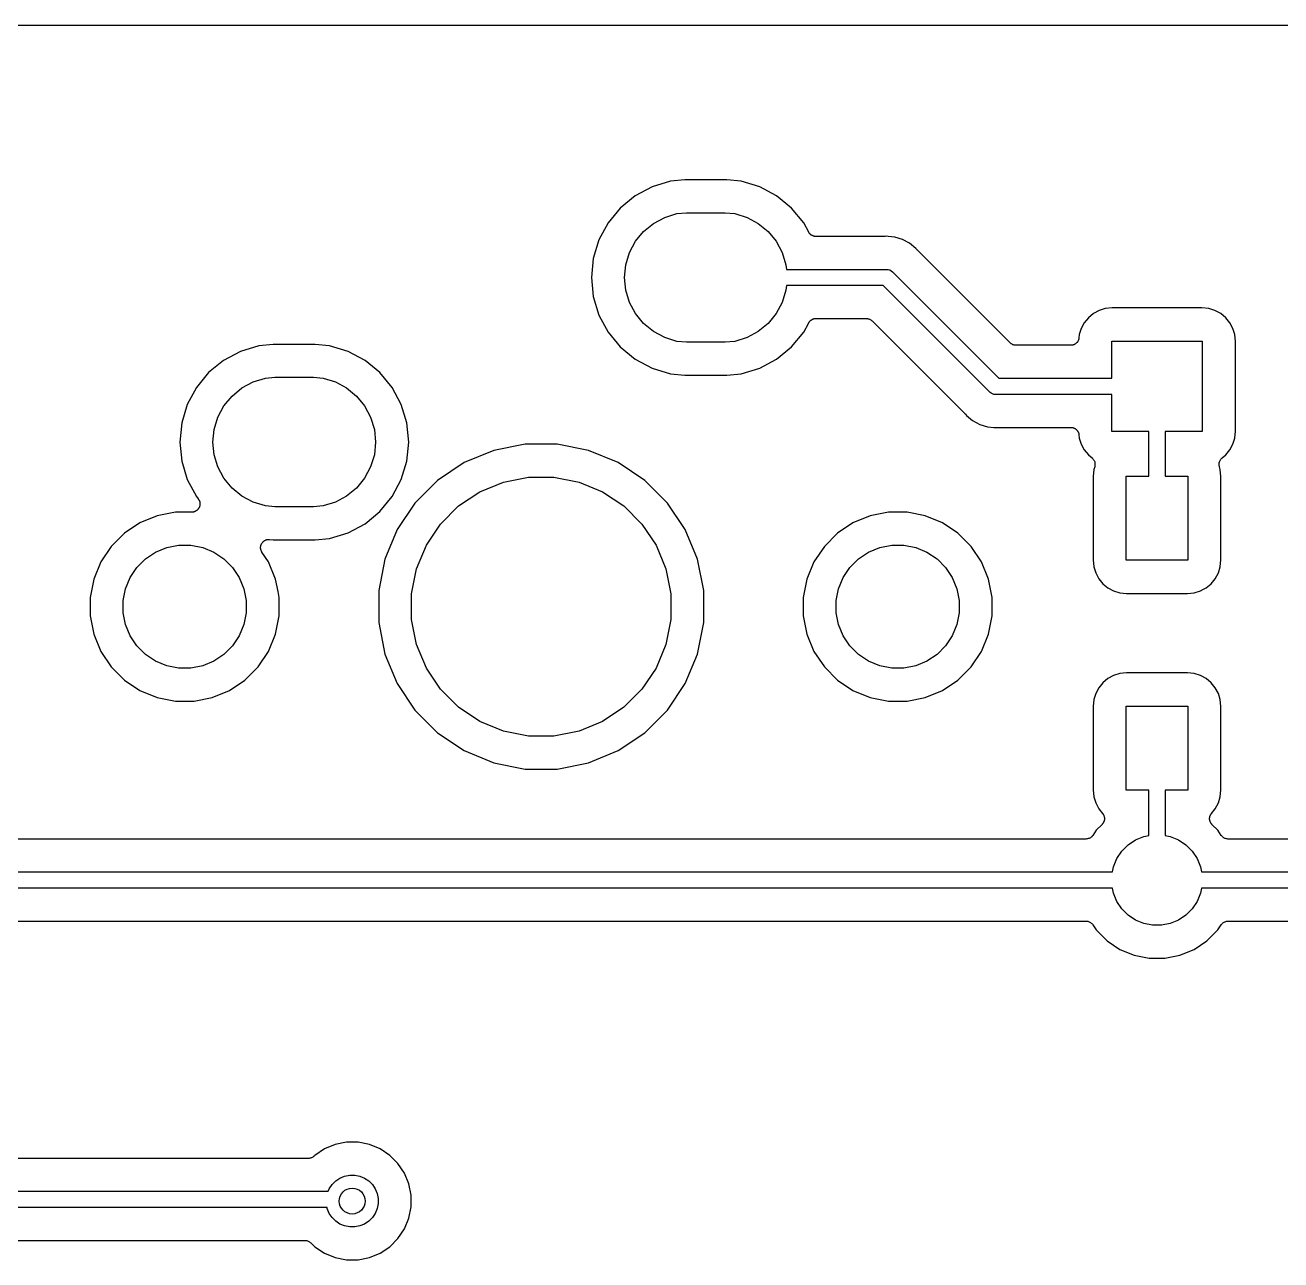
# Model space of a CAD drawing. Extents: x 1.13 to 10.46, y -5.5 to -3.29.
# Drawn here: x 4.166 to 4.929, y -4.04 to -3.29 of the extents above; entities that cross this region are included whole.
import ezdxf

# ---------------------------------------------------------------- set-up
doc = ezdxf.new("R2010")
doc.units = 0
doc.header["$MEASUREMENT"] = 0
doc.layers.add('BLACK', color=7, linetype='CONTINUOUS')

msp = doc.modelspace()

# ---------------------------------------------------------------- linework, layer by layer
at = {"layer": 'BLACK', "linetype": 'CONTINUOUS'}
for p, q in [((1.87715, -3.28967), (5.58921, -3.28955)), ((4.55805, -3.3844), (4.54686, -3.3878)), ((4.56677, -3.38354), (4.55805, -3.3844)), ((4.59229, -3.38354), (4.56677, -3.38354)), ((4.60101, -3.3844), (4.59229, -3.38354)), ((4.6122, -3.3878), (4.60101, -3.3844)), ((4.53654, -3.39331), (4.5275, -3.40073)), ((4.54686, -3.3878), (4.53654, -3.39331)), ((4.62251, -3.39331), (4.6122, -3.3878)), ((4.63155, -3.40073), (4.62251, -3.39331)), ((4.5275, -3.40073), (4.52008, -3.40977)), ((4.63897, -3.40977), (4.63155, -3.40073)), ((4.54771, -3.41002), (4.55455, -3.40636)), ((4.55455, -3.40636), (4.56197, -3.40411)), ((4.56197, -3.40411), (4.56775, -3.40354)), ((4.56775, -3.40354), (4.5913, -3.40354)), ((4.5913, -3.40354), (4.59709, -3.40411)), ((4.59709, -3.40411), (4.60451, -3.40636)), ((4.60451, -3.40636), (4.61135, -3.41002)), ((4.52008, -3.40977), (4.51457, -3.42008)), ((4.53679, -3.42093), (4.54171, -3.41494)), ((4.54171, -3.41494), (4.54771, -3.41002)), ((4.61135, -3.41002), (4.61734, -3.41494)), ((4.61734, -3.41494), (4.62226, -3.42093)), ((4.64196, -3.41535), (4.63897, -3.40977)), ((4.64208, -3.41553), (4.64196, -3.41535)), ((4.64218, -3.41573), (4.64208, -3.41553)), ((4.64235, -3.41594), (4.64218, -3.41573)), ((4.6425, -3.41616), (4.64235, -3.41594)), ((4.64265, -3.41632), (4.6425, -3.41616)), ((4.64279, -3.41649), (4.64265, -3.41632)), ((4.643, -3.41666), (4.64279, -3.41649)), ((4.64319, -3.41685), (4.643, -3.41666)), ((4.64337, -3.41698), (4.64319, -3.41685)), ((4.64354, -3.41712), (4.64337, -3.41698)), ((4.51457, -3.42008), (4.51117, -3.43127)), ((4.53314, -3.42777), (4.53679, -3.42093)), ((4.62226, -3.42093), (4.62592, -3.42777)), ((4.64377, -3.41725), (4.64354, -3.41712)), ((4.644, -3.4174), (4.64377, -3.41725)), ((4.6442, -3.41748), (4.644, -3.4174)), ((4.6444, -3.41759), (4.6442, -3.41748)), ((4.64465, -3.41767), (4.6444, -3.41759)), ((4.6449, -3.41777), (4.64465, -3.41767)), ((4.64511, -3.41782), (4.6449, -3.41777)), ((4.64533, -3.41788), (4.64511, -3.41782)), ((4.64559, -3.41791), (4.64533, -3.41788)), ((4.64585, -3.41797), (4.64559, -3.41791)), ((4.64608, -3.41797), (4.64585, -3.41797)), ((4.6463, -3.41799), (4.64608, -3.41797)), ((4.64637, -3.41799), (4.6463, -3.41799)), ((4.68786, -3.41799), (4.64637, -3.41799)), ((4.68807, -3.41797), (4.68786, -3.41799)), ((4.68828, -3.41797), (4.68807, -3.41797)), ((4.68835, -3.41797), (4.68828, -3.41797)), ((4.68933, -3.41787), (4.68835, -3.41797)), ((4.69031, -3.41797), (4.68933, -3.41787)), ((4.69421, -3.41835), (4.69031, -3.41797)), ((4.69031, -3.41797), (4.69031, -3.41797)), ((4.69891, -3.41978), (4.69421, -3.41835)), ((4.70324, -3.42209), (4.69891, -3.41978)), ((4.70703, -3.42521), (4.70324, -3.42209)), ((4.51117, -3.43127), (4.51003, -3.44291)), ((4.53088, -3.4352), (4.53314, -3.42777)), ((4.62592, -3.42777), (4.62817, -3.4352)), ((4.70766, -3.42597), (4.70703, -3.42521)), ((4.70781, -3.42612), (4.70766, -3.42597)), ((4.70794, -3.42628), (4.70781, -3.42612)), ((4.70799, -3.42633), (4.70794, -3.42628)), ((4.7281, -3.44645), (4.70799, -3.42633)), ((4.53012, -3.44291), (4.53088, -3.4352)), ((4.62817, -3.4352), (4.62845, -3.43799)), ((4.62845, -3.43799), (4.68909, -3.43799)), ((4.68909, -3.43799), (4.68933, -3.43797)), ((4.68933, -3.43797), (4.68957, -3.43799)), ((4.68957, -3.43799), (4.68957, -3.43799)), ((4.68957, -3.43799), (4.69029, -3.43806)), ((4.69029, -3.43806), (4.69122, -3.43834)), ((4.69122, -3.43834), (4.69207, -3.4388)), ((4.69207, -3.4388), (4.69282, -3.43942)), ((4.69282, -3.43942), (4.69298, -3.4396)), ((4.69298, -3.4396), (4.75751, -3.50413)), ((4.51003, -3.44291), (4.51117, -3.45455)), ((4.53088, -3.45063), (4.53012, -3.44291)), ((4.72811, -3.44645), (4.7281, -3.44645)), ((4.76433, -3.48267), (4.72811, -3.44645)), ((4.51117, -3.45455), (4.51457, -3.46574)), ((4.53314, -3.45805), (4.53088, -3.45063)), ((4.62817, -3.45063), (4.62592, -3.45805)), ((4.62845, -3.44783), (4.62817, -3.45063)), ((4.68729, -3.44783), (4.62845, -3.44783)), ((4.75182, -3.51236), (4.68729, -3.44783)), ((4.53679, -3.46489), (4.53314, -3.45805)), ((4.62592, -3.45805), (4.62226, -3.46489)), ((4.82212, -3.46184), (4.81835, -3.46299)), ((4.82629, -3.46143), (4.82212, -3.46184)), ((4.8808, -3.46143), (4.82629, -3.46143)), ((4.88496, -3.46184), (4.8808, -3.46143)), ((4.88873, -3.46299), (4.88496, -3.46184)), ((4.51457, -3.46574), (4.52008, -3.47606)), ((4.54171, -3.47089), (4.53679, -3.46489)), ((4.62226, -3.46489), (4.61734, -3.47089)), ((4.64199, -3.47042), (4.64211, -3.47023)), ((4.64211, -3.47023), (4.64222, -3.47004)), ((4.64222, -3.47004), (4.64239, -3.46983)), ((4.64239, -3.46983), (4.64254, -3.46961)), ((4.64254, -3.46961), (4.6427, -3.46946)), ((4.6427, -3.46946), (4.64284, -3.46929)), ((4.64284, -3.46929), (4.64305, -3.46912)), ((4.64305, -3.46912), (4.64324, -3.46893)), ((4.64324, -3.46893), (4.64343, -3.46881)), ((4.64343, -3.46881), (4.6436, -3.46867)), ((4.6436, -3.46867), (4.64383, -3.46854)), ((4.64383, -3.46854), (4.64406, -3.4684)), ((4.64406, -3.4684), (4.64426, -3.46832)), ((4.64426, -3.46832), (4.64446, -3.46821)), ((4.64446, -3.46821), (4.64472, -3.46813)), ((4.64472, -3.46813), (4.64496, -3.46803)), ((4.64496, -3.46803), (4.64518, -3.46799)), ((4.64518, -3.46799), (4.64539, -3.46793)), ((4.64539, -3.46793), (4.64566, -3.4679)), ((4.64566, -3.4679), (4.64592, -3.46785)), ((4.64592, -3.46785), (4.64614, -3.46786)), ((4.64614, -3.46786), (4.64637, -3.46783)), ((4.64637, -3.46783), (4.67693, -3.46783)), ((4.67693, -3.46783), (4.67695, -3.46783)), ((4.67695, -3.46783), (4.67695, -3.46783)), ((4.67695, -3.46783), (4.67695, -3.46783)), ((4.67695, -3.46783), (4.677, -3.46784)), ((4.677, -3.46784), (4.67746, -3.46789)), ((4.67746, -3.46789), (4.67792, -3.46793)), ((4.67792, -3.46793), (4.67795, -3.46794)), ((4.67795, -3.46794), (4.67797, -3.46794)), ((4.67797, -3.46794), (4.67841, -3.46808)), ((4.67841, -3.46808), (4.67886, -3.46822)), ((4.67886, -3.46822), (4.67888, -3.46823)), ((4.67888, -3.46823), (4.6789, -3.46824)), ((4.6789, -3.46824), (4.67931, -3.46846)), ((4.67931, -3.46846), (4.67972, -3.46868)), ((4.67972, -3.46868), (4.67974, -3.4687)), ((4.67974, -3.4687), (4.67976, -3.46871)), ((4.67976, -3.46871), (4.68011, -3.46901)), ((4.68011, -3.46901), (4.68047, -3.4693)), ((4.68047, -3.4693), (4.73681, -3.52564)), ((4.81183, -3.46734), (4.80933, -3.47039)), ((4.81488, -3.46485), (4.81183, -3.46734)), ((4.81835, -3.46299), (4.81488, -3.46485)), ((4.89221, -3.46485), (4.88873, -3.46299)), ((4.89525, -3.46734), (4.89221, -3.46485)), ((4.89775, -3.47039), (4.89525, -3.46734)), ((4.52008, -3.47606), (4.5275, -3.4851)), ((4.54771, -3.47581), (4.54171, -3.47089)), ((4.55455, -3.47946), (4.54771, -3.47581)), ((4.61135, -3.47581), (4.60451, -3.47946)), ((4.61734, -3.47089), (4.61135, -3.47581)), ((4.63155, -3.4851), (4.63897, -3.47606)), ((4.63897, -3.47606), (4.64196, -3.47048)), ((4.64196, -3.47048), (4.64199, -3.47042)), ((4.80633, -3.47763), (4.80614, -3.47962)), ((4.80748, -3.47386), (4.80633, -3.47763)), ((4.80933, -3.47039), (4.80748, -3.47386)), ((4.89961, -3.47386), (4.89775, -3.47039)), ((4.90075, -3.47763), (4.89961, -3.47386)), ((4.90116, -3.4818), (4.90075, -3.47763)), ((4.30805, -3.4844), (4.29686, -3.4878)), ((4.31677, -3.48354), (4.30805, -3.4844)), ((4.34229, -3.48354), (4.31677, -3.48354)), ((4.35101, -3.4844), (4.34229, -3.48354)), ((4.3622, -3.4878), (4.35101, -3.4844)), ((4.5275, -3.4851), (4.53654, -3.49252)), ((4.56197, -3.48171), (4.55455, -3.47946)), ((4.56775, -3.48228), (4.56197, -3.48171)), ((4.5913, -3.48228), (4.56775, -3.48228)), ((4.59709, -3.48171), (4.5913, -3.48228)), ((4.60451, -3.47946), (4.59709, -3.48171)), ((4.62251, -3.49252), (4.63155, -3.4851)), ((4.76468, -3.48296), (4.76433, -3.48267)), ((4.76504, -3.48326), (4.76468, -3.48296)), ((4.76506, -3.48327), (4.76504, -3.48326)), ((4.76508, -3.48329), (4.76506, -3.48327)), ((4.76549, -3.48351), (4.76508, -3.48329)), ((4.76589, -3.48373), (4.76549, -3.48351)), ((4.76592, -3.48374), (4.76589, -3.48373)), ((4.76594, -3.48375), (4.76592, -3.48374)), ((4.76638, -3.48388), (4.76594, -3.48375)), ((4.76682, -3.48402), (4.76638, -3.48388)), ((4.76685, -3.48403), (4.76682, -3.48402)), ((4.76687, -3.48404), (4.76685, -3.48403)), ((4.76733, -3.48408), (4.76687, -3.48404)), ((4.76779, -3.48413), (4.76733, -3.48408)), ((4.76784, -3.48413), (4.76779, -3.48413)), ((4.76785, -3.48413), (4.76784, -3.48413)), ((4.76786, -3.48413), (4.76785, -3.48413)), ((4.76785, -3.48413), (4.76785, -3.48413)), ((4.80116, -3.48413), (4.76786, -3.48413)), ((4.80139, -3.48411), (4.80116, -3.48413)), ((4.80161, -3.48411), (4.80139, -3.48411)), ((4.80187, -3.48406), (4.80161, -3.48411)), ((4.80213, -3.48404), (4.80187, -3.48406)), ((4.80235, -3.48397), (4.80213, -3.48404)), ((4.80257, -3.48393), (4.80235, -3.48397)), ((4.80281, -3.48383), (4.80257, -3.48393)), ((4.80307, -3.48376), (4.80281, -3.48383)), ((4.80327, -3.48365), (4.80307, -3.48376)), ((4.80348, -3.48357), (4.80327, -3.48365)), ((4.8037, -3.48342), (4.80348, -3.48357)), ((4.80393, -3.4833), (4.8037, -3.48342)), ((4.8041, -3.48316), (4.80393, -3.4833)), ((4.80429, -3.48303), (4.8041, -3.48316)), ((4.80448, -3.48285), (4.80429, -3.48303)), ((4.80468, -3.48268), (4.80448, -3.48285)), ((4.80483, -3.48251), (4.80468, -3.48268)), ((4.80499, -3.48235), (4.80483, -3.48251)), ((4.80514, -3.48213), (4.80499, -3.48235)), ((4.80531, -3.48193), (4.80514, -3.48213)), ((4.80541, -3.48173), (4.80531, -3.48193)), ((4.80554, -3.48154), (4.80541, -3.48173)), ((4.80565, -3.4813), (4.80554, -3.48154)), ((4.80577, -3.48107), (4.80565, -3.4813)), ((4.80584, -3.48086), (4.80577, -3.48107)), ((4.80593, -3.48065), (4.80584, -3.48086)), ((4.80598, -3.48039), (4.80593, -3.48065)), ((4.80606, -3.48014), (4.80598, -3.48039)), ((4.80608, -3.47991), (4.80606, -3.48014)), ((4.80613, -3.47969), (4.80608, -3.47991)), ((4.80614, -3.47962), (4.80613, -3.47969)), ((4.82604, -3.50413), (4.82604, -3.48156)), ((4.82604, -3.48156), (4.88104, -3.48156)), ((4.88104, -3.48156), (4.88104, -3.53656)), ((4.90116, -3.53631), (4.90116, -3.4818)), ((4.29686, -3.4878), (4.28654, -3.49331)), ((4.37251, -3.49331), (4.3622, -3.4878)), ((4.53654, -3.49252), (4.54686, -3.49803)), ((4.6122, -3.49803), (4.62251, -3.49252)), ((4.2775, -3.50073), (4.27008, -3.50977)), ((4.28654, -3.49331), (4.2775, -3.50073)), ((4.38155, -3.50073), (4.37251, -3.49331)), ((4.38897, -3.50977), (4.38155, -3.50073)), ((4.54686, -3.49803), (4.55805, -3.50142)), ((4.60101, -3.50142), (4.6122, -3.49803)), ((4.29771, -3.51002), (4.30455, -3.50636)), ((4.30455, -3.50636), (4.31197, -3.50411)), ((4.31197, -3.50411), (4.31775, -3.50354)), ((4.31775, -3.50354), (4.3413, -3.50354)), ((4.3413, -3.50354), (4.34709, -3.50411)), ((4.34709, -3.50411), (4.35451, -3.50636)), ((4.35451, -3.50636), (4.36135, -3.51002)), ((4.55805, -3.50142), (4.56677, -3.50228)), ((4.56677, -3.50228), (4.59229, -3.50228)), ((4.59229, -3.50228), (4.60101, -3.50142)), ((4.75751, -3.50413), (4.82604, -3.50413)), ((4.27008, -3.50977), (4.26457, -3.52008)), ((4.28679, -3.52093), (4.29171, -3.51494)), ((4.29171, -3.51494), (4.29771, -3.51002)), ((4.36135, -3.51002), (4.36734, -3.51494)), ((4.36734, -3.51494), (4.37226, -3.52093)), ((4.39449, -3.52008), (4.38897, -3.50977)), ((4.75197, -3.51255), (4.75182, -3.51236)), ((4.75216, -3.51271), (4.75197, -3.51255)), ((4.75272, -3.51317), (4.75216, -3.51271)), ((4.75354, -3.5136), (4.75272, -3.51317)), ((4.75358, -3.51362), (4.75354, -3.5136)), ((4.7545, -3.51391), (4.75358, -3.51362)), ((4.75523, -3.51398), (4.7545, -3.51391)), ((4.75547, -3.514), (4.75523, -3.51398)), ((4.75523, -3.51398), (4.75523, -3.51398)), ((4.75571, -3.51398), (4.75547, -3.514)), ((4.82604, -3.51398), (4.75571, -3.51398)), ((4.82604, -3.53656), (4.82604, -3.51398)), ((4.26457, -3.52008), (4.26117, -3.53127)), ((4.28314, -3.52777), (4.28679, -3.52093)), ((4.37226, -3.52093), (4.37592, -3.52777)), ((4.39788, -3.53127), (4.39449, -3.52008)), ((4.26117, -3.53127), (4.26003, -3.54291)), ((4.28088, -3.5352), (4.28314, -3.52777)), ((4.37592, -3.52777), (4.37817, -3.5352)), ((4.39903, -3.54291), (4.39788, -3.53127)), ((4.73681, -3.52564), (4.73686, -3.52569)), ((4.73686, -3.52569), (4.73699, -3.52585)), ((4.73699, -3.52585), (4.73714, -3.526)), ((4.73714, -3.526), (4.73776, -3.52676)), ((4.73776, -3.52676), (4.74156, -3.52988)), ((4.74156, -3.52988), (4.74589, -3.53219)), ((4.28012, -3.54291), (4.28088, -3.5352)), ((4.37817, -3.5352), (4.37893, -3.54291)), ((4.74589, -3.53219), (4.75058, -3.53362)), ((4.75058, -3.53362), (4.75449, -3.534)), ((4.75449, -3.534), (4.75449, -3.534)), ((4.75449, -3.534), (4.75547, -3.5341)), ((4.75547, -3.5341), (4.75645, -3.534)), ((4.75645, -3.534), (4.75652, -3.53399)), ((4.75652, -3.53399), (4.75673, -3.534)), ((4.75673, -3.534), (4.75694, -3.53398)), ((4.75694, -3.53398), (4.80116, -3.53398)), ((4.80116, -3.53398), (4.80123, -3.53398)), ((4.80123, -3.53398), (4.80146, -3.534)), ((4.80146, -3.534), (4.80168, -3.534)), ((4.80168, -3.534), (4.80194, -3.53406)), ((4.80194, -3.53406), (4.8022, -3.53409)), ((4.8022, -3.53409), (4.80242, -3.53415)), ((4.80242, -3.53415), (4.80264, -3.5342)), ((4.80264, -3.5342), (4.80288, -3.5343)), ((4.80288, -3.5343), (4.80313, -3.53438)), ((4.80313, -3.53438), (4.80333, -3.53449)), ((4.80333, -3.53449), (4.80354, -3.53458)), ((4.80354, -3.53458), (4.80376, -3.53472)), ((4.80376, -3.53472), (4.80399, -3.53485)), ((4.80399, -3.53485), (4.80416, -3.535)), ((4.80416, -3.535), (4.80435, -3.53512)), ((4.80435, -3.53512), (4.80453, -3.53531)), ((4.80453, -3.53531), (4.80473, -3.53548)), ((4.80473, -3.53548), (4.80487, -3.53565)), ((4.80487, -3.53565), (4.80503, -3.53581)), ((4.80503, -3.53581), (4.80518, -3.53603)), ((4.80518, -3.53603), (4.80534, -3.53624)), ((4.80534, -3.53624), (4.80545, -3.53644)), ((4.80545, -3.53644), (4.80557, -3.53663)), ((4.80557, -3.53663), (4.80567, -3.53687)), ((4.80567, -3.53687), (4.8058, -3.5371)), ((4.8058, -3.5371), (4.80586, -3.53732)), ((4.80586, -3.53732), (4.80595, -3.53753)), ((4.80595, -3.53753), (4.806, -3.53779)), ((4.806, -3.53779), (4.80607, -3.53804)), ((4.80607, -3.53804), (4.80609, -3.53826)), ((4.80609, -3.53826), (4.80614, -3.53849)), ((4.80614, -3.53849), (4.80633, -3.54048)), ((4.84862, -3.53656), (4.82604, -3.53656)), ((4.84862, -3.56358), (4.84862, -3.53656)), ((4.88104, -3.53656), (4.85846, -3.53656)), ((4.85846, -3.53656), (4.85846, -3.56358)), ((4.90075, -3.54048), (4.90116, -3.53631)), ((4.26003, -3.54291), (4.26117, -3.55455)), ((4.28088, -3.55063), (4.28012, -3.54291)), ((4.37893, -3.54291), (4.37817, -3.55063)), ((4.39788, -3.55455), (4.39903, -3.54291)), ((4.4698, -3.54417), (4.45073, -3.54797)), ((4.48925, -3.54417), (4.4698, -3.54417)), ((4.50833, -3.54797), (4.48925, -3.54417)), ((4.80633, -3.54048), (4.80748, -3.54425)), ((4.80748, -3.54425), (4.80933, -3.54772)), ((4.89775, -3.54772), (4.89961, -3.54425)), ((4.89961, -3.54425), (4.90075, -3.54048)), ((4.28314, -3.55805), (4.28088, -3.55063)), ((4.37817, -3.55063), (4.37592, -3.55805)), ((4.45073, -3.54797), (4.43276, -3.55541)), ((4.5263, -3.55541), (4.50833, -3.54797)), ((4.80933, -3.54772), (4.81183, -3.55077)), ((4.81183, -3.55077), (4.81405, -3.55259)), ((4.81405, -3.55259), (4.81407, -3.5526)), ((4.81407, -3.5526), (4.81407, -3.5526)), ((4.81407, -3.5526), (4.81407, -3.5526)), ((4.81407, -3.5526), (4.81411, -3.55263)), ((4.81411, -3.55263), (4.81443, -3.55297)), ((4.81443, -3.55297), (4.81476, -3.5533)), ((4.81476, -3.5533), (4.81477, -3.55332)), ((4.81477, -3.55332), (4.81479, -3.55333)), ((4.81479, -3.55333), (4.81504, -3.55372)), ((4.81504, -3.55372), (4.8153, -3.55411)), ((4.8153, -3.55411), (4.81531, -3.55413)), ((4.81531, -3.55413), (4.81532, -3.55415)), ((4.81532, -3.55415), (4.81549, -3.55458)), ((4.89162, -3.55452), (4.8918, -3.55409)), ((4.8918, -3.55409), (4.89181, -3.55407)), ((4.89181, -3.55407), (4.89182, -3.55405)), ((4.89182, -3.55405), (4.89208, -3.55366)), ((4.89208, -3.55366), (4.89234, -3.55328)), ((4.89234, -3.55328), (4.89236, -3.55326)), ((4.89236, -3.55326), (4.89237, -3.55324)), ((4.89237, -3.55324), (4.89271, -3.55292)), ((4.89271, -3.55292), (4.89303, -3.55259)), ((4.89303, -3.55259), (4.89525, -3.55077)), ((4.89525, -3.55077), (4.89775, -3.54772)), ((4.26117, -3.55455), (4.26457, -3.56574)), ((4.28679, -3.56489), (4.28314, -3.55805)), ((4.37592, -3.55805), (4.37226, -3.56489)), ((4.39449, -3.56574), (4.39788, -3.55455)), ((4.43276, -3.55541), (4.41658, -3.56622)), ((4.54247, -3.56622), (4.5263, -3.55541)), ((4.81513, -3.55966), (4.81472, -3.56383)), ((4.81567, -3.5579), (4.81513, -3.55966)), ((4.81549, -3.55458), (4.81567, -3.55501)), ((4.81567, -3.55501), (4.81567, -3.55504)), ((4.81567, -3.55504), (4.81568, -3.55506)), ((4.81576, -3.55745), (4.81567, -3.5579)), ((4.81568, -3.55506), (4.81577, -3.55551)), ((4.81585, -3.55699), (4.81576, -3.55745)), ((4.81577, -3.55551), (4.81586, -3.55597)), ((4.81586, -3.55695), (4.81585, -3.55697)), ((4.81585, -3.55697), (4.81585, -3.55699)), ((4.81586, -3.55597), (4.81586, -3.55599)), ((4.81586, -3.55599), (4.81586, -3.55601)), ((4.81586, -3.55601), (4.81586, -3.55648)), ((4.81586, -3.55648), (4.81586, -3.55695)), ((4.89122, -3.55688), (4.89123, -3.55641)), ((4.89123, -3.5569), (4.89122, -3.55688)), ((4.89123, -3.55594), (4.89124, -3.55592)), ((4.89123, -3.55641), (4.89123, -3.55594)), ((4.89123, -3.55692), (4.89123, -3.5569)), ((4.89132, -3.55738), (4.89123, -3.55692)), ((4.89124, -3.5559), (4.89133, -3.55544)), ((4.89124, -3.55592), (4.89124, -3.5559)), ((4.8914, -3.55784), (4.89132, -3.55738)), ((4.89133, -3.55544), (4.89143, -3.55499)), ((4.89141, -3.55788), (4.8914, -3.55784)), ((4.89142, -3.5579), (4.89141, -3.55788)), ((4.89141, -3.55788), (4.89141, -3.55788)), ((4.89141, -3.55788), (4.89141, -3.55788)), ((4.89195, -3.55966), (4.89142, -3.5579)), ((4.89143, -3.55497), (4.89144, -3.55495)), ((4.89143, -3.55499), (4.89143, -3.55497)), ((4.89144, -3.55495), (4.89162, -3.55452)), ((4.89237, -3.56383), (4.89195, -3.55966)), ((4.26457, -3.56574), (4.27008, -3.57606)), ((4.29171, -3.57089), (4.28679, -3.56489)), ((4.37226, -3.56489), (4.36734, -3.57089)), ((4.38897, -3.57606), (4.39449, -3.56574)), ((4.41658, -3.56622), (4.40283, -3.57997)), ((4.44223, -3.57313), (4.45656, -3.5672)), ((4.45656, -3.5672), (4.47177, -3.56417)), ((4.47177, -3.56417), (4.48728, -3.56417)), ((4.48728, -3.56417), (4.5025, -3.5672)), ((4.5025, -3.5672), (4.51682, -3.57313)), ((4.55622, -3.57997), (4.54247, -3.56622)), ((4.81472, -3.56383), (4.81472, -3.61452)), ((4.83484, -3.61476), (4.83484, -3.56358)), ((4.83484, -3.56358), (4.84862, -3.56358)), ((4.85846, -3.56358), (4.87224, -3.56358)), ((4.87224, -3.56358), (4.87224, -3.61476)), ((4.89237, -3.61452), (4.89237, -3.56383)), ((4.27008, -3.57606), (4.27113, -3.57734)), ((4.29771, -3.57581), (4.29171, -3.57089)), ((4.30455, -3.57946), (4.29771, -3.57581)), ((4.36135, -3.57581), (4.35451, -3.57946)), ((4.36734, -3.57089), (4.36135, -3.57581)), ((4.38155, -3.5851), (4.38897, -3.57606)), ((4.42933, -3.58175), (4.44223, -3.57313)), ((4.51682, -3.57313), (4.52972, -3.58175)), ((4.27004, -3.58468), (4.26981, -3.5848)), ((4.27022, -3.58453), (4.27004, -3.58468)), ((4.27041, -3.5844), (4.27022, -3.58453)), ((4.2706, -3.58422), (4.27041, -3.5844)), ((4.27079, -3.58406), (4.2706, -3.58422)), ((4.27094, -3.58388), (4.27079, -3.58406)), ((4.27111, -3.58371), (4.27094, -3.58388)), ((4.27125, -3.5835), (4.27111, -3.58371)), ((4.27113, -3.57734), (4.27118, -3.57739)), ((4.27118, -3.57739), (4.27131, -3.57759)), ((4.27141, -3.58331), (4.27125, -3.5835)), ((4.27131, -3.57759), (4.27145, -3.57777)), ((4.27153, -3.5831), (4.27141, -3.58331)), ((4.27145, -3.57777), (4.27157, -3.578)), ((4.27166, -3.58291), (4.27153, -3.5831)), ((4.27157, -3.578), (4.27171, -3.57821)), ((4.27176, -3.58267), (4.27166, -3.58291)), ((4.27171, -3.57821), (4.2718, -3.57843)), ((4.27188, -3.58245), (4.27176, -3.58267)), ((4.2718, -3.57843), (4.27191, -3.57864)), ((4.27195, -3.58223), (4.27188, -3.58245)), ((4.27191, -3.57864), (4.27198, -3.57888)), ((4.27204, -3.58201), (4.27195, -3.58223)), ((4.27198, -3.57888), (4.27207, -3.57912)), ((4.27209, -3.58176), (4.27204, -3.58201)), ((4.27207, -3.57912), (4.27211, -3.57935)), ((4.27217, -3.58152), (4.27209, -3.58176)), ((4.27211, -3.57935), (4.27218, -3.57957)), ((4.27219, -3.58128), (4.27217, -3.58152)), ((4.27218, -3.57957), (4.2722, -3.57983)), ((4.27224, -3.58105), (4.27219, -3.58128)), ((4.2722, -3.57983), (4.27225, -3.58008)), ((4.27227, -3.58055), (4.27224, -3.5808)), ((4.27224, -3.5808), (4.27224, -3.58105)), ((4.27225, -3.58008), (4.27225, -3.58031)), ((4.27225, -3.58031), (4.27227, -3.58055)), ((4.31197, -3.58171), (4.30455, -3.57946)), ((4.31775, -3.58228), (4.31197, -3.58171)), ((4.3413, -3.58228), (4.31775, -3.58228)), ((4.34709, -3.58171), (4.3413, -3.58228)), ((4.35451, -3.57946), (4.34709, -3.58171)), ((4.40283, -3.57997), (4.39203, -3.59614)), ((4.41837, -3.59272), (4.42933, -3.58175)), ((4.52972, -3.58175), (4.54069, -3.59272)), ((4.56703, -3.59614), (4.55622, -3.57997)), ((4.2358, -3.59204), (4.2264, -3.59833)), ((4.24625, -3.58772), (4.2358, -3.59204)), ((4.25734, -3.58551), (4.24625, -3.58772)), ((4.26727, -3.58551), (4.25734, -3.58551)), ((4.2675, -3.58549), (4.26727, -3.58551)), ((4.26774, -3.58549), (4.2675, -3.58549)), ((4.26799, -3.58544), (4.26774, -3.58549)), ((4.26824, -3.58542), (4.26799, -3.58544)), ((4.26846, -3.58535), (4.26824, -3.58542)), ((4.2687, -3.5853), (4.26846, -3.58535)), ((4.26893, -3.58521), (4.2687, -3.5853)), ((4.26917, -3.58513), (4.26893, -3.58521)), ((4.26938, -3.58502), (4.26917, -3.58513)), ((4.2696, -3.58494), (4.26938, -3.58502)), ((4.26981, -3.5848), (4.2696, -3.58494)), ((4.37251, -3.59252), (4.38155, -3.5851)), ((4.66887, -3.59204), (4.65947, -3.59833)), ((4.67932, -3.58772), (4.66887, -3.59204)), ((4.69041, -3.58551), (4.67932, -3.58772)), ((4.70172, -3.58551), (4.69041, -3.58551)), ((4.71281, -3.58772), (4.70172, -3.58551)), ((4.72325, -3.59204), (4.71281, -3.58772)), ((4.73265, -3.59833), (4.72325, -3.59204)), ((4.2264, -3.59833), (4.21841, -3.60632)), ((4.35101, -3.60142), (4.3622, -3.59803)), ((4.3622, -3.59803), (4.37251, -3.59252)), ((4.39203, -3.59614), (4.38458, -3.61411)), ((4.40975, -3.60562), (4.41837, -3.59272)), ((4.54069, -3.59272), (4.54931, -3.60562)), ((4.57447, -3.61411), (4.56703, -3.59614)), ((4.65947, -3.59833), (4.65148, -3.60632)), ((4.74065, -3.60632), (4.73265, -3.59833)), ((4.21841, -3.60632), (4.21212, -3.61572)), ((4.24528, -3.60977), (4.25208, -3.60695)), ((4.25208, -3.60695), (4.25931, -3.60551)), ((4.25931, -3.60551), (4.26668, -3.60551)), ((4.26668, -3.60551), (4.2739, -3.60695)), ((4.2739, -3.60695), (4.28071, -3.60977)), ((4.30907, -3.60699), (4.3091, -3.60675)), ((4.3091, -3.60724), (4.30907, -3.60699)), ((4.30909, -3.60749), (4.3091, -3.60724)), ((4.30914, -3.60772), (4.30909, -3.60749)), ((4.3091, -3.60652), (4.30915, -3.60627)), ((4.3091, -3.60675), (4.3091, -3.60652)), ((4.30915, -3.60627), (4.30918, -3.60602)), ((4.30918, -3.60602), (4.30925, -3.60579)), ((4.30925, -3.60579), (4.3093, -3.60556)), ((4.3093, -3.60556), (4.3094, -3.60533)), ((4.3094, -3.60533), (4.30947, -3.60508)), ((4.30947, -3.60508), (4.30959, -3.60488)), ((4.30959, -3.60488), (4.30968, -3.60466)), ((4.30968, -3.60466), (4.30982, -3.60445)), ((4.30982, -3.60445), (4.30994, -3.60423)), ((4.30994, -3.60423), (4.31009, -3.60405)), ((4.31009, -3.60405), (4.31022, -3.60385)), ((4.31022, -3.60385), (4.3104, -3.60367)), ((4.3104, -3.60367), (4.31057, -3.60348)), ((4.31057, -3.60348), (4.31075, -3.60333)), ((4.31075, -3.60333), (4.31092, -3.60317)), ((4.31092, -3.60317), (4.31113, -3.60303)), ((4.31113, -3.60303), (4.31132, -3.60287)), ((4.31132, -3.60287), (4.31153, -3.60276)), ((4.31153, -3.60276), (4.31173, -3.60263)), ((4.31173, -3.60263), (4.31196, -3.60253)), ((4.31196, -3.60253), (4.31219, -3.60241)), ((4.31219, -3.60241), (4.31241, -3.60234)), ((4.31241, -3.60234), (4.31263, -3.60226)), ((4.31263, -3.60226), (4.31288, -3.60221)), ((4.31288, -3.60221), (4.31312, -3.60213)), ((4.31312, -3.60213), (4.31336, -3.60211)), ((4.31336, -3.60211), (4.31359, -3.60207)), ((4.31359, -3.60207), (4.31384, -3.60207)), ((4.31384, -3.60207), (4.3141, -3.60204)), ((4.3141, -3.60204), (4.31433, -3.60207)), ((4.31433, -3.60207), (4.31456, -3.60207)), ((4.31456, -3.60207), (4.31677, -3.60228)), ((4.31677, -3.60228), (4.34229, -3.60228)), ((4.34229, -3.60228), (4.35101, -3.60142)), ((4.40381, -3.61995), (4.40975, -3.60562)), ((4.54931, -3.60562), (4.55524, -3.61995)), ((4.65148, -3.60632), (4.64519, -3.61572)), ((4.67835, -3.60977), (4.68515, -3.60695)), ((4.68515, -3.60695), (4.69238, -3.60551)), ((4.69238, -3.60551), (4.69975, -3.60551)), ((4.69975, -3.60551), (4.70697, -3.60695)), ((4.70697, -3.60695), (4.71378, -3.60977)), ((4.74693, -3.61572), (4.74065, -3.60632)), ((4.23394, -3.61907), (4.23915, -3.61386)), ((4.23915, -3.61386), (4.24528, -3.60977)), ((4.28071, -3.60977), (4.28683, -3.61386)), ((4.28683, -3.61386), (4.29204, -3.61907)), ((4.30916, -3.60796), (4.30914, -3.60772)), ((4.30923, -3.6082), (4.30916, -3.60796)), ((4.30928, -3.60845), (4.30923, -3.6082)), ((4.30936, -3.60867), (4.30928, -3.60845)), ((4.30943, -3.6089), (4.30936, -3.60867)), ((4.30955, -3.60912), (4.30943, -3.6089)), ((4.30964, -3.60936), (4.30955, -3.60912)), ((4.30977, -3.60955), (4.30964, -3.60936)), ((4.30988, -3.60976), (4.30977, -3.60955)), ((4.30992, -3.60982), (4.30988, -3.60976)), ((4.31386, -3.61572), (4.30992, -3.60982)), ((4.38458, -3.61411), (4.38079, -3.63319)), ((4.57827, -3.63319), (4.57447, -3.61411)), ((4.66701, -3.61907), (4.67222, -3.61386)), ((4.67222, -3.61386), (4.67835, -3.60977)), ((4.71378, -3.60977), (4.71991, -3.61386)), ((4.71991, -3.61386), (4.72511, -3.61907)), ((4.81472, -3.61452), (4.81513, -3.61868)), ((4.87224, -3.61476), (4.83484, -3.61476)), ((4.89195, -3.61868), (4.89237, -3.61452)), ((4.21212, -3.61572), (4.2078, -3.62617)), ((4.22985, -3.6252), (4.23394, -3.61907)), ((4.29204, -3.61907), (4.29614, -3.6252)), ((4.31819, -3.62617), (4.31386, -3.61572)), ((4.40079, -3.63516), (4.40381, -3.61995)), ((4.55524, -3.61995), (4.55827, -3.63516)), ((4.64519, -3.61572), (4.64087, -3.62617)), ((4.66292, -3.6252), (4.66701, -3.61907)), ((4.72511, -3.61907), (4.72921, -3.6252)), ((4.75126, -3.62617), (4.74693, -3.61572)), ((4.81513, -3.61868), (4.81628, -3.62245)), ((4.81628, -3.62245), (4.81813, -3.62593)), ((4.88895, -3.62593), (4.89081, -3.62245)), ((4.89081, -3.62245), (4.89195, -3.61868)), ((4.2078, -3.62617), (4.20559, -3.63726)), ((4.22703, -3.632), (4.22985, -3.6252)), ((4.29614, -3.6252), (4.29896, -3.632)), ((4.31968, -3.63367), (4.31819, -3.62617)), ((4.64087, -3.62617), (4.63866, -3.63726)), ((4.6601, -3.632), (4.66292, -3.6252)), ((4.72921, -3.6252), (4.73203, -3.632)), ((4.75346, -3.63726), (4.75126, -3.62617)), ((4.81813, -3.62593), (4.82063, -3.62897)), ((4.82063, -3.62897), (4.82368, -3.63147)), ((4.88341, -3.63147), (4.88645, -3.62897)), ((4.88645, -3.62897), (4.88895, -3.62593)), ((4.20559, -3.63726), (4.20559, -3.64857)), ((4.22559, -3.63923), (4.22703, -3.632)), ((4.29896, -3.632), (4.30039, -3.63923)), ((4.32039, -3.63726), (4.31968, -3.63367)), ((4.32039, -3.64857), (4.32039, -3.63726)), ((4.38079, -3.63319), (4.38079, -3.65264)), ((4.40079, -3.65067), (4.40079, -3.63516)), ((4.55827, -3.63516), (4.55827, -3.65067)), ((4.57827, -3.65264), (4.57827, -3.63319)), ((4.63866, -3.63726), (4.63866, -3.64857)), ((4.65866, -3.63923), (4.6601, -3.632)), ((4.73203, -3.632), (4.73346, -3.63923)), ((4.75346, -3.64857), (4.75346, -3.63726)), ((4.82368, -3.63147), (4.82715, -3.63333)), ((4.82715, -3.63333), (4.83092, -3.63447)), ((4.83092, -3.63447), (4.83509, -3.63488)), ((4.83509, -3.63488), (4.872, -3.63488)), ((4.872, -3.63488), (4.87616, -3.63447)), ((4.87616, -3.63447), (4.87993, -3.63333)), ((4.87993, -3.63333), (4.88176, -3.63236)), ((4.88176, -3.63236), (4.88341, -3.63147)), ((4.22559, -3.6466), (4.22559, -3.63923)), ((4.30039, -3.63923), (4.30039, -3.6466)), ((4.65866, -3.6466), (4.65866, -3.63923)), ((4.73346, -3.63923), (4.73346, -3.6466)), ((4.20559, -3.64857), (4.2078, -3.65966)), ((4.22703, -3.65382), (4.22559, -3.6466)), ((4.30039, -3.6466), (4.29896, -3.65382)), ((4.31819, -3.65966), (4.32039, -3.64857)), ((4.38079, -3.65264), (4.38458, -3.67171)), ((4.40381, -3.66588), (4.40079, -3.65067)), ((4.55827, -3.65067), (4.55524, -3.66588)), ((4.57447, -3.67171), (4.57827, -3.65264)), ((4.63866, -3.64857), (4.64087, -3.65966)), ((4.6601, -3.65382), (4.65866, -3.6466)), ((4.73346, -3.6466), (4.73203, -3.65382)), ((4.75126, -3.65966), (4.75346, -3.64857)), ((4.2078, -3.65966), (4.21212, -3.6701)), ((4.22985, -3.66063), (4.22703, -3.65382)), ((4.23394, -3.66676), (4.22985, -3.66063)), ((4.29614, -3.66063), (4.29204, -3.66676)), ((4.29896, -3.65382), (4.29614, -3.66063)), ((4.31386, -3.6701), (4.31819, -3.65966)), ((4.64087, -3.65966), (4.64519, -3.6701)), ((4.66292, -3.66063), (4.6601, -3.65382)), ((4.66701, -3.66676), (4.66292, -3.66063)), ((4.72921, -3.66063), (4.72511, -3.66676)), ((4.73203, -3.65382), (4.72921, -3.66063)), ((4.74693, -3.6701), (4.75126, -3.65966)), ((4.23915, -3.67197), (4.23394, -3.66676)), ((4.29204, -3.66676), (4.28683, -3.67197)), ((4.40975, -3.68021), (4.40381, -3.66588)), ((4.55524, -3.66588), (4.54931, -3.68021)), ((4.67222, -3.67197), (4.66701, -3.66676)), ((4.72511, -3.66676), (4.71991, -3.67197)), ((4.21212, -3.6701), (4.21841, -3.6795)), ((4.24528, -3.67606), (4.23915, -3.67197)), ((4.25208, -3.67888), (4.24528, -3.67606)), ((4.28071, -3.67606), (4.2739, -3.67888)), ((4.28683, -3.67197), (4.28071, -3.67606)), ((4.30758, -3.6795), (4.31386, -3.6701)), ((4.38458, -3.67171), (4.39203, -3.68968)), ((4.56703, -3.68968), (4.57447, -3.67171)), ((4.64519, -3.6701), (4.65148, -3.6795)), ((4.67835, -3.67606), (4.67222, -3.67197)), ((4.68515, -3.67888), (4.67835, -3.67606)), ((4.71378, -3.67606), (4.70697, -3.67888)), ((4.71991, -3.67197), (4.71378, -3.67606)), ((4.74065, -3.6795), (4.74693, -3.6701)), ((4.21841, -3.6795), (4.2264, -3.6875)), ((4.25931, -3.68031), (4.25208, -3.67888)), ((4.26668, -3.68031), (4.25931, -3.68031)), ((4.2739, -3.67888), (4.26668, -3.68031)), ((4.29958, -3.6875), (4.30758, -3.6795)), ((4.41837, -3.69311), (4.40975, -3.68021)), ((4.54931, -3.68021), (4.54069, -3.69311)), ((4.65148, -3.6795), (4.65947, -3.6875)), ((4.69238, -3.68031), (4.68515, -3.67888)), ((4.69975, -3.68031), (4.69238, -3.68031)), ((4.70697, -3.67888), (4.69975, -3.68031)), ((4.73265, -3.6875), (4.74065, -3.6795)), ((4.83092, -3.68364), (4.82715, -3.68478)), ((4.83509, -3.68323), (4.83092, -3.68364)), ((4.872, -3.68323), (4.83509, -3.68323)), ((4.87616, -3.68364), (4.872, -3.68323)), ((4.87993, -3.68478), (4.87616, -3.68364)), ((4.2264, -3.6875), (4.2358, -3.69378)), ((4.29018, -3.69378), (4.29958, -3.6875)), ((4.39203, -3.68968), (4.40283, -3.70586)), ((4.55622, -3.70586), (4.56703, -3.68968)), ((4.65947, -3.6875), (4.66887, -3.69378)), ((4.72325, -3.69378), (4.73265, -3.6875)), ((4.82063, -3.68914), (4.81813, -3.69218)), ((4.82368, -3.68664), (4.82063, -3.68914)), ((4.82715, -3.68478), (4.82368, -3.68664)), ((4.88341, -3.68664), (4.87993, -3.68478)), ((4.88645, -3.68914), (4.88341, -3.68664)), ((4.88895, -3.69218), (4.88645, -3.68914)), ((4.2358, -3.69378), (4.24625, -3.69811)), ((4.24625, -3.69811), (4.25734, -3.70031)), ((4.26865, -3.70031), (4.27974, -3.69811)), ((4.27974, -3.69811), (4.29018, -3.69378)), ((4.42933, -3.70407), (4.41837, -3.69311)), ((4.54069, -3.69311), (4.52972, -3.70407)), ((4.66887, -3.69378), (4.67932, -3.69811)), ((4.67932, -3.69811), (4.69041, -3.70031)), ((4.70172, -3.70031), (4.71281, -3.69811)), ((4.71281, -3.69811), (4.72325, -3.69378)), ((4.81628, -3.69566), (4.81513, -3.69943)), ((4.81813, -3.69218), (4.81628, -3.69566)), ((4.89081, -3.69566), (4.88895, -3.69218)), ((4.89195, -3.69943), (4.89081, -3.69566)), ((4.25734, -3.70031), (4.26865, -3.70031)), ((4.40283, -3.70586), (4.41658, -3.71961)), ((4.44223, -3.71269), (4.42933, -3.70407)), ((4.52972, -3.70407), (4.51682, -3.71269)), ((4.54247, -3.71961), (4.55622, -3.70586)), ((4.69041, -3.70031), (4.70172, -3.70031)), ((4.81513, -3.69943), (4.81472, -3.70359)), ((4.81472, -3.70359), (4.81472, -3.75428)), ((4.83484, -3.75453), (4.83484, -3.70335)), ((4.83484, -3.70335), (4.87224, -3.70335)), ((4.87224, -3.70335), (4.87224, -3.75453)), ((4.89237, -3.70359), (4.89195, -3.69943)), ((4.89237, -3.75428), (4.89237, -3.70359)), ((4.45656, -3.71863), (4.44223, -3.71269)), ((4.51682, -3.71269), (4.5025, -3.71863)), ((4.41658, -3.71961), (4.43276, -3.73042)), ((4.47177, -3.72165), (4.45656, -3.71863)), ((4.48728, -3.72165), (4.47177, -3.72165)), ((4.5025, -3.71863), (4.48728, -3.72165)), ((4.5263, -3.73042), (4.54247, -3.71961)), ((4.43276, -3.73042), (4.45073, -3.73786)), ((4.50833, -3.73786), (4.5263, -3.73042)), ((4.45073, -3.73786), (4.4698, -3.74165)), ((4.4698, -3.74165), (4.48925, -3.74165)), ((4.48925, -3.74165), (4.50833, -3.73786)), ((4.81472, -3.75428), (4.81513, -3.75845)), ((4.81513, -3.75845), (4.81628, -3.76222)), ((4.84862, -3.75453), (4.83484, -3.75453)), ((4.84862, -3.782), (4.84862, -3.75453)), ((4.87224, -3.75453), (4.85846, -3.75453)), ((4.85846, -3.75453), (4.85846, -3.782)), ((4.89081, -3.76222), (4.89195, -3.75845)), ((4.89195, -3.75845), (4.89237, -3.75428)), ((4.81628, -3.76222), (4.81813, -3.76569)), ((4.81813, -3.76569), (4.82049, -3.76856)), ((4.8866, -3.76856), (4.88895, -3.76569)), ((4.88895, -3.76569), (4.89081, -3.76222)), ((4.82016, -3.77527), (4.81665, -3.77878)), ((4.8203, -3.77509), (4.82016, -3.77527)), ((4.82046, -3.77493), (4.8203, -3.77509)), ((4.82061, -3.77472), (4.82046, -3.77493)), ((4.82049, -3.76856), (4.82053, -3.76861)), ((4.82053, -3.76861), (4.82065, -3.7688)), ((4.82078, -3.77451), (4.82061, -3.77472)), ((4.82065, -3.7688), (4.82079, -3.76898)), ((4.82088, -3.77431), (4.82078, -3.77451)), ((4.82079, -3.76898), (4.82092, -3.76921)), ((4.82101, -3.77413), (4.82088, -3.77431)), ((4.82092, -3.76921), (4.82106, -3.76943)), ((4.82111, -3.77388), (4.82101, -3.77413)), ((4.82106, -3.76943), (4.82114, -3.76964)), ((4.82124, -3.77365), (4.82111, -3.77388)), ((4.82114, -3.76964), (4.82125, -3.76984)), ((4.8213, -3.77344), (4.82124, -3.77365)), ((4.82125, -3.76984), (4.82133, -3.77009)), ((4.82139, -3.77323), (4.8213, -3.77344)), ((4.82133, -3.77009), (4.82142, -3.77034)), ((4.82144, -3.77297), (4.82139, -3.77323)), ((4.82142, -3.77034), (4.82146, -3.77056)), ((4.82152, -3.77272), (4.82144, -3.77297)), ((4.82146, -3.77056), (4.82153, -3.77078)), ((4.82154, -3.77249), (4.82152, -3.77272)), ((4.82153, -3.77078), (4.82155, -3.77104)), ((4.82159, -3.77227), (4.82154, -3.77249)), ((4.82155, -3.77104), (4.8216, -3.7713)), ((4.82162, -3.77175), (4.82159, -3.77201)), ((4.82159, -3.77201), (4.82159, -3.77227)), ((4.8216, -3.7713), (4.8216, -3.77152)), ((4.8216, -3.77152), (4.82162, -3.77175)), ((4.88547, -3.77168), (4.88549, -3.77145)), ((4.88549, -3.77194), (4.88547, -3.77168)), ((4.88549, -3.77123), (4.88554, -3.77097)), ((4.88549, -3.77145), (4.88549, -3.77123)), ((4.88549, -3.7722), (4.88549, -3.77194)), ((4.88553, -3.77243), (4.88549, -3.7722)), ((4.88555, -3.77265), (4.88553, -3.77243)), ((4.88554, -3.77097), (4.88557, -3.77071)), ((4.88562, -3.7729), (4.88555, -3.77265)), ((4.88557, -3.77071), (4.88564, -3.77049)), ((4.88568, -3.77316), (4.88562, -3.7729)), ((4.88564, -3.77049), (4.88568, -3.77027)), ((4.88568, -3.77027), (4.88578, -3.77003)), ((4.88576, -3.77337), (4.88568, -3.77316)), ((4.88582, -3.77359), (4.88576, -3.77337)), ((4.88578, -3.77003), (4.88586, -3.76978)), ((4.88594, -3.77382), (4.88582, -3.77359)), ((4.88586, -3.76978), (4.88597, -3.76958)), ((4.88604, -3.77407), (4.88594, -3.77382)), ((4.88597, -3.76958), (4.88606, -3.76937)), ((4.88617, -3.77425), (4.88604, -3.77407)), ((4.88606, -3.76937), (4.8862, -3.76915)), ((4.88627, -3.77445), (4.88617, -3.77425)), ((4.8862, -3.76915), (4.88633, -3.76892)), ((4.88644, -3.77466), (4.88627, -3.77445)), ((4.88633, -3.76892), (4.88648, -3.76875)), ((4.88658, -3.77488), (4.88644, -3.77466)), ((4.88648, -3.76875), (4.8866, -3.76856)), ((4.88674, -3.77504), (4.88658, -3.77488)), ((4.88688, -3.77522), (4.88674, -3.77504)), ((4.88693, -3.77527), (4.88688, -3.77522)), ((4.89044, -3.77878), (4.88693, -3.77527)), ((4.81352, -3.78301), (4.81316, -3.7833)), ((4.81388, -3.78272), (4.81352, -3.78301)), ((4.8139, -3.7827), (4.81388, -3.78272)), ((4.81392, -3.78268), (4.8139, -3.7827)), ((4.81421, -3.78233), (4.81392, -3.78268)), ((4.81451, -3.78197), (4.81421, -3.78233)), ((4.81454, -3.78193), (4.81451, -3.78197)), ((4.81455, -3.78191), (4.81454, -3.78193)), ((4.81454, -3.78193), (4.81454, -3.78193)), ((4.81454, -3.78193), (4.81454, -3.78193)), ((4.81665, -3.77878), (4.81455, -3.78191)), ((4.84052, -3.78468), (4.84552, -3.78261)), ((4.84552, -3.78261), (4.84862, -3.782)), ((4.85846, -3.782), (4.86156, -3.78261)), ((4.86156, -3.78261), (4.86657, -3.78468)), ((4.89253, -3.78191), (4.89044, -3.77878)), ((4.89283, -3.78227), (4.89253, -3.78191)), ((4.89312, -3.78263), (4.89283, -3.78227)), ((4.89314, -3.78265), (4.89312, -3.78263)), ((4.89315, -3.78267), (4.89314, -3.78265)), ((4.89351, -3.78296), (4.89315, -3.78267)), ((4.89387, -3.78326), (4.89351, -3.78296)), ((4.81039, -3.78413), (4.14827, -3.78413)), ((4.81086, -3.78409), (4.81039, -3.78413)), ((4.81132, -3.78405), (4.81086, -3.78409)), ((4.81134, -3.78404), (4.81132, -3.78405)), ((4.81137, -3.78404), (4.81134, -3.78404)), ((4.81181, -3.7839), (4.81137, -3.78404)), ((4.81226, -3.78377), (4.81181, -3.7839)), ((4.81228, -3.78376), (4.81226, -3.78377)), ((4.8123, -3.78376), (4.81228, -3.78376)), ((4.81271, -3.78354), (4.8123, -3.78376)), ((4.81312, -3.78332), (4.81271, -3.78354)), ((4.81314, -3.78331), (4.81312, -3.78332)), ((4.81316, -3.7833), (4.81314, -3.78331)), ((4.83218, -3.79152), (4.83601, -3.78769)), ((4.83601, -3.78769), (4.84052, -3.78468)), ((4.86657, -3.78468), (4.87107, -3.78769)), ((4.87107, -3.78769), (4.8749, -3.79152)), ((4.89389, -3.78327), (4.89387, -3.78326)), ((4.89391, -3.78329), (4.89389, -3.78327)), ((4.89432, -3.78351), (4.89391, -3.78329)), ((4.89472, -3.78373), (4.89432, -3.78351)), ((4.89474, -3.78374), (4.89472, -3.78373)), ((4.89477, -3.78375), (4.89474, -3.78374)), ((4.89521, -3.78388), (4.89477, -3.78375)), ((4.89565, -3.78402), (4.89521, -3.78388)), ((4.89568, -3.78403), (4.89565, -3.78402)), ((4.8957, -3.78403), (4.89568, -3.78403)), ((4.89616, -3.78408), (4.8957, -3.78403)), ((4.89662, -3.78413), (4.89616, -3.78408)), ((4.89667, -3.78413), (4.89662, -3.78413)), ((4.89669, -3.78413), (4.89667, -3.78413)), ((4.89667, -3.78413), (4.89667, -3.78413)), ((4.89667, -3.78413), (4.89667, -3.78413)), ((5.56145, -3.78413), (4.89669, -3.78413)), ((4.8271, -3.80103), (4.82917, -3.79603)), ((4.82917, -3.79603), (4.83218, -3.79152)), ((4.8749, -3.79152), (4.87791, -3.79603)), ((4.87791, -3.79603), (4.87999, -3.80103)), ((4.13218, -3.80413), (4.82648, -3.80413)), ((4.82648, -3.80413), (4.8271, -3.80103)), ((4.87999, -3.80103), (4.8806, -3.80413)), ((4.8806, -3.80413), (5.57735, -3.80413)), ((4.82648, -3.81398), (4.13218, -3.81398)), ((4.8271, -3.81708), (4.82648, -3.81398)), ((4.82917, -3.82208), (4.8271, -3.81708)), ((4.87999, -3.81708), (4.87791, -3.82208)), ((4.8806, -3.81398), (4.87999, -3.81708)), ((5.57719, -3.81398), (4.8806, -3.81398)), ((4.83218, -3.82659), (4.82917, -3.82208)), ((4.83601, -3.83042), (4.83218, -3.82659)), ((4.8749, -3.82659), (4.87107, -3.83042)), ((4.87791, -3.82208), (4.8749, -3.82659)), ((4.14827, -3.83398), (4.81039, -3.83398)), ((4.81039, -3.83398), (4.81042, -3.83398)), ((4.81042, -3.83398), (4.81042, -3.83398)), ((4.81042, -3.83398), (4.81042, -3.83398)), ((4.81042, -3.83398), (4.81046, -3.83398)), ((4.81046, -3.83398), (4.81093, -3.83403)), ((4.81093, -3.83403), (4.81139, -3.83408)), ((4.81139, -3.83408), (4.81141, -3.83408)), ((4.81141, -3.83408), (4.81143, -3.83409)), ((4.81143, -3.83409), (4.81188, -3.83423)), ((4.81188, -3.83423), (4.81232, -3.83436)), ((4.81232, -3.83436), (4.81234, -3.83437)), ((4.81234, -3.83437), (4.81236, -3.83438)), ((4.81236, -3.83438), (4.81277, -3.8346)), ((4.81277, -3.8346), (4.81318, -3.83482)), ((4.81318, -3.83482), (4.8132, -3.83484)), ((4.8132, -3.83484), (4.81322, -3.83485)), ((4.81322, -3.83485), (4.81358, -3.83515)), ((4.81358, -3.83515), (4.81393, -3.83544)), ((4.81393, -3.83544), (4.81395, -3.83546)), ((4.81395, -3.83546), (4.81397, -3.83548)), ((4.81397, -3.83548), (4.81426, -3.83584)), ((4.81426, -3.83584), (4.81455, -3.8362)), ((4.81455, -3.8362), (4.81665, -3.83933)), ((4.84052, -3.83343), (4.83601, -3.83042)), ((4.84552, -3.8355), (4.84052, -3.83343)), ((4.85083, -3.83656), (4.84552, -3.8355)), ((4.86156, -3.8355), (4.85625, -3.83656)), ((4.86657, -3.83343), (4.86156, -3.8355)), ((4.87107, -3.83042), (4.86657, -3.83343)), ((4.89044, -3.83933), (4.89253, -3.8362)), ((4.89253, -3.8362), (4.89255, -3.83618)), ((4.89255, -3.83618), (4.89257, -3.83614)), ((4.89255, -3.83618), (4.89255, -3.83618)), ((4.89255, -3.83618), (4.89255, -3.83618)), ((4.89257, -3.83614), (4.89287, -3.83579)), ((4.89287, -3.83579), (4.89317, -3.83543)), ((4.89317, -3.83543), (4.89319, -3.83541)), ((4.89319, -3.83541), (4.8932, -3.83539)), ((4.8932, -3.83539), (4.89357, -3.8351)), ((4.89357, -3.8351), (4.89392, -3.83481)), ((4.89392, -3.83481), (4.89395, -3.8348)), ((4.89395, -3.8348), (4.89396, -3.83479)), ((4.89396, -3.83479), (4.89438, -3.83457)), ((4.89438, -3.83457), (4.89479, -3.83435)), ((4.89479, -3.83435), (4.89481, -3.83435)), ((4.89481, -3.83435), (4.89483, -3.83434)), ((4.89483, -3.83434), (4.89528, -3.8342)), ((4.89528, -3.8342), (4.89572, -3.83407)), ((4.89572, -3.83407), (4.89574, -3.83407)), ((4.89574, -3.83407), (4.89577, -3.83406)), ((4.89577, -3.83406), (4.89623, -3.83402)), ((4.89623, -3.83402), (4.89669, -3.83398)), ((4.89669, -3.83398), (5.56092, -3.83398)), ((4.81665, -3.83933), (4.82326, -3.84595)), ((4.85625, -3.83656), (4.85083, -3.83656)), ((4.88382, -3.84595), (4.89044, -3.83933)), ((4.82326, -3.84595), (4.83104, -3.85115)), ((4.83104, -3.85115), (4.83969, -3.85473)), ((4.8674, -3.85473), (4.87604, -3.85115)), ((4.87604, -3.85115), (4.88382, -3.84595)), ((4.83969, -3.85473), (4.84886, -3.85656)), ((4.84886, -3.85656), (4.85822, -3.85656)), ((4.85822, -3.85656), (4.8674, -3.85473)), ((4.34779, -3.97243), (4.34194, -3.97635)), ((4.3543, -3.96974), (4.34779, -3.97243)), ((4.36121, -3.96837), (4.3543, -3.96974)), ((4.36825, -3.96837), (4.36121, -3.96837)), ((4.37515, -3.96974), (4.36825, -3.96837)), ((4.38166, -3.97243), (4.37515, -3.96974)), ((4.38752, -3.97635), (4.38166, -3.97243)), ((4.33802, -3.97819), (3.48782, -3.97819)), ((4.33848, -3.97815), (4.33802, -3.97819)), ((4.33894, -3.97811), (4.33848, -3.97815)), ((4.33897, -3.9781), (4.33894, -3.97811)), ((4.33899, -3.9781), (4.33897, -3.9781)), ((4.33943, -3.97796), (4.33899, -3.9781)), ((4.33988, -3.97783), (4.33943, -3.97796)), ((4.3399, -3.97782), (4.33988, -3.97783)), ((4.33993, -3.97781), (4.3399, -3.97782)), ((4.34034, -3.9776), (4.33993, -3.97781)), ((4.34075, -3.97739), (4.34034, -3.9776)), ((4.34077, -3.97737), (4.34075, -3.97739)), ((4.34079, -3.97736), (4.34077, -3.97737)), ((4.34115, -3.97706), (4.34079, -3.97736)), ((4.34151, -3.97678), (4.34115, -3.97706)), ((4.34154, -3.97674), (4.34151, -3.97678)), ((4.34155, -3.97674), (4.34154, -3.97674)), ((4.34156, -3.97673), (4.34155, -3.97674)), ((4.34155, -3.97674), (4.34155, -3.97674)), ((4.34194, -3.97635), (4.34156, -3.97673)), ((4.39249, -3.98133), (4.38752, -3.97635)), ((4.39641, -3.98718), (4.39249, -3.98133)), ((4.35727, -3.99016), (4.36013, -3.98897)), ((4.36013, -3.98897), (4.36318, -3.98837)), ((4.36318, -3.98837), (4.36628, -3.98837)), ((4.36628, -3.98837), (4.36932, -3.98897)), ((4.36932, -3.98897), (4.37219, -3.99016)), ((4.3991, -3.99369), (4.39641, -3.98718)), ((4.35013, -3.99819), (4.35077, -3.99665)), ((4.35077, -3.99665), (4.3525, -3.99407)), ((4.3525, -3.99407), (4.35469, -3.99188)), ((4.35469, -3.99188), (4.35727, -3.99016)), ((4.37219, -3.99016), (4.37477, -3.99188)), ((4.37477, -3.99188), (4.37696, -3.99407)), ((4.37696, -3.99407), (4.37868, -3.99665)), ((4.37868, -3.99665), (4.37987, -3.99952)), ((4.40048, -4.00059), (4.3991, -3.99369)), ((2.78053, -3.99819), (4.35013, -3.99819)), ((4.37987, -3.99952), (4.38048, -4.00256)), ((4.38048, -4.00256), (4.38048, -4.00566)), ((4.40048, -4.00763), (4.40048, -4.00059)), ((4.34945, -4.00803), (2.78053, -4.00803)), ((4.34958, -4.00871), (4.34945, -4.00803)), ((4.35077, -4.01157), (4.34958, -4.00871)), ((4.3525, -4.01415), (4.35077, -4.01157)), ((4.37868, -4.01157), (4.37696, -4.01415)), ((4.37987, -4.00871), (4.37868, -4.01157)), ((4.38048, -4.00566), (4.37987, -4.00871)), ((4.3991, -4.01454), (4.40048, -4.00763)), ((4.35469, -4.01635), (4.3525, -4.01415)), ((4.35727, -4.01807), (4.35469, -4.01635)), ((4.36013, -4.01926), (4.35727, -4.01807)), ((4.36318, -4.01986), (4.36013, -4.01926)), ((4.36932, -4.01926), (4.36628, -4.01986)), ((4.37219, -4.01807), (4.36932, -4.01926)), ((4.37477, -4.01635), (4.37219, -4.01807)), ((4.37696, -4.01415), (4.37477, -4.01635)), ((4.39641, -4.02105), (4.3991, -4.01454)), ((4.36628, -4.01986), (4.36318, -4.01986)), ((4.38752, -4.03188), (4.39249, -4.0269)), ((4.39249, -4.0269), (4.39641, -4.02105)), ((2.79323, -4.02803), (4.33602, -4.02803)), ((4.33602, -4.02803), (4.33604, -4.02803)), ((4.33604, -4.02803), (4.33604, -4.02803)), ((4.33604, -4.02803), (4.33604, -4.02803)), ((4.33604, -4.02803), (4.33609, -4.02804)), ((4.33609, -4.02804), (4.33655, -4.02809)), ((4.33655, -4.02809), (4.33701, -4.02813)), ((4.33701, -4.02813), (4.33704, -4.02814)), ((4.33704, -4.02814), (4.33706, -4.02814)), ((4.33706, -4.02814), (4.3375, -4.02828)), ((4.3375, -4.02828), (4.33794, -4.02842)), ((4.33794, -4.02842), (4.33797, -4.02843)), ((4.33797, -4.02843), (4.33799, -4.02844)), ((4.33799, -4.02844), (4.3384, -4.02866)), ((4.3384, -4.02866), (4.3388, -4.02888)), ((4.3388, -4.02888), (4.33882, -4.0289)), ((4.33882, -4.0289), (4.33885, -4.02891)), ((4.33885, -4.02891), (4.3392, -4.02921)), ((4.3392, -4.02921), (4.33956, -4.0295)), ((4.33956, -4.0295), (4.34194, -4.03188)), ((4.34194, -4.03188), (4.34779, -4.03579)), ((4.38166, -4.03579), (4.38752, -4.03188)), ((4.34779, -4.03579), (4.3543, -4.03849)), ((4.3543, -4.03849), (4.36121, -4.03986)), ((4.36121, -4.03986), (4.36825, -4.03986)), ((4.36825, -4.03986), (4.37515, -4.03849)), ((4.37515, -4.03849), (4.38166, -4.03579))]:
    msp.add_line(p, q, dxfattribs=at)
at = {"layer": 'BLACK'}
msp.add_circle((4.36473, -4.00411), 0.00787, dxfattribs=at)

doc.saveas('drawing.dxf')
